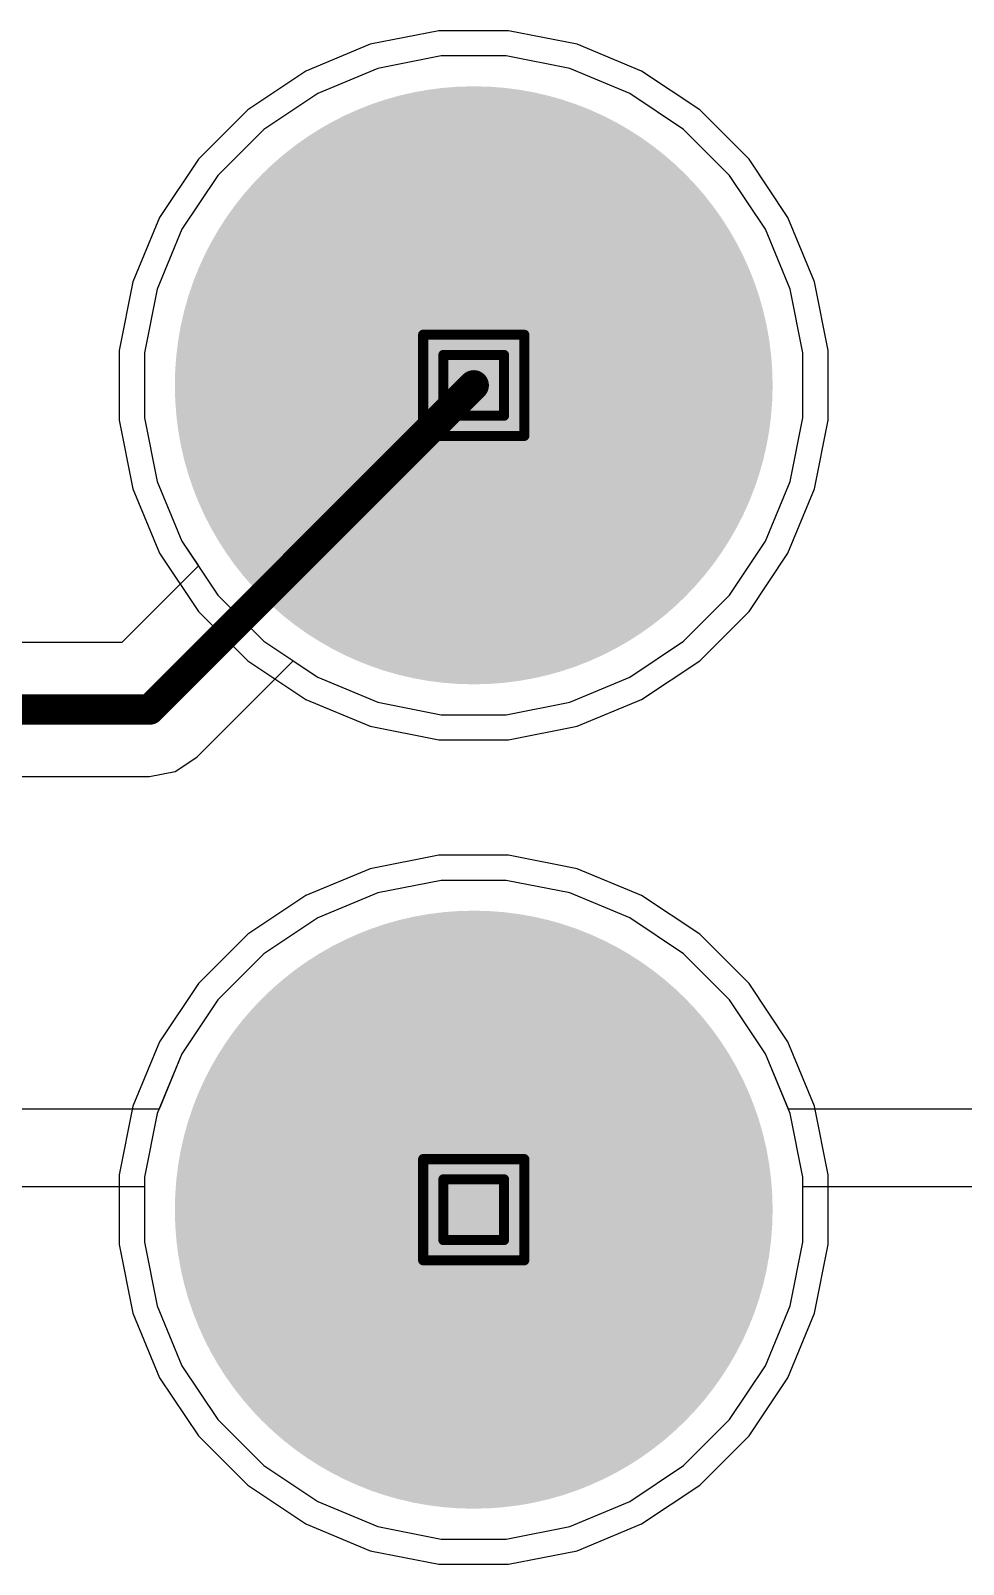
# Model space of a CAD drawing. Header units: inches. Extents: x 0 to 5379, y 0 to 5429.
# Drawn here: x 234.31 to 238.99, y 204.86 to 212.56 of the extents above; entities that cross this region are included whole.
import ezdxf

# ---------------------------------------------------------------- set-up
doc = ezdxf.new("R2010")
doc.units = ezdxf.units.IN
for name, color, linetype in [('Bottom Layer', 5, 'Continuous'), ('Bottom Solder', 6, 'Continuous'), ('Drill Drawing', 1, 'Continuous'), ('GND01', 16, 'Continuous'), ('GND02', 76, 'Continuous'), ('Multi-Layer', 9, 'Continuous'), ('Pad Holes', 156, 'Continuous'), ('PWR', 156, 'Continuous'), ('SIG 01', 90, 'Continuous'), ('Top Layer', 1, 'Continuous'), ('Top Solder', 216, 'Continuous')]:
    doc.layers.add(name, color=color, linetype=linetype)

# ---------------------------------------------------------------- blocks, each defined once
blk = doc.blocks.new('1_770182_0_805')
at = {"layer": 'Bottom Layer'}
h = blk.add_hatch(color=5, dxfattribs=at)
edge = h.paths.add_edge_path()
edge.add_arc((-6.365, 4.14), 1.4, 0, 360)
h = blk.add_hatch(color=5, dxfattribs=at)
edge = h.paths.add_edge_path()
edge.add_arc((-6.365, 0), 1.4, 0, 360)
at = {"layer": 'Bottom Solder'}
h = blk.add_hatch(color=6, dxfattribs=at)
edge = h.paths.add_edge_path()
edge.add_arc((-6.365, 4.14), 1.5016, 0, 360)
h = blk.add_hatch(color=6, dxfattribs=at)
edge = h.paths.add_edge_path()
edge.add_arc((-6.365, 0), 1.5016, 0, 360)
at = {"layer": 'GND01'}
h = blk.add_hatch(color=16, dxfattribs=at)
edge = h.paths.add_edge_path()
edge.add_arc((-6.365, 4.14), 1.4, 0, 360)
h = blk.add_hatch(color=16, dxfattribs=at)
edge = h.paths.add_edge_path()
edge.add_arc((-6.365, 0), 1.4, 0, 360)
at = {"layer": 'GND02'}
h = blk.add_hatch(color=76, dxfattribs=at)
edge = h.paths.add_edge_path()
edge.add_arc((-6.365, 4.14), 1.4, 0, 360)
h = blk.add_hatch(color=76, dxfattribs=at)
edge = h.paths.add_edge_path()
edge.add_arc((-6.365, 0), 1.4, 0, 360)
at = {"layer": 'Multi-Layer'}
h = blk.add_hatch(color=9, dxfattribs=at)
edge = h.paths.add_edge_path()
edge.add_arc((-6.365, 4.14), 1.4, 0, 360)
h = blk.add_hatch(color=9, dxfattribs=at)
edge = h.paths.add_edge_path()
edge.add_arc((-6.365, 0), 1.4, 0, 360)
at = {"layer": 'Pad Holes'}
h = blk.add_hatch(color=7, dxfattribs=at)
edge = h.paths.add_edge_path()
edge.add_arc((-6.365, 4.14), 0.7, 0, 360)
h = blk.add_hatch(color=7, dxfattribs=at)
edge = h.paths.add_edge_path()
edge.add_arc((-6.365, 0), 0.7, 0, 360)
at = {"layer": 'PWR'}
h = blk.add_hatch(color=156, dxfattribs=at)
edge = h.paths.add_edge_path()
edge.add_arc((-6.365, 4.14), 1.4, 0, 360)
h = blk.add_hatch(color=156, dxfattribs=at)
edge = h.paths.add_edge_path()
edge.add_arc((-6.365, 0), 1.4, 0, 360)
at = {"layer": 'SIG 01'}
h = blk.add_hatch(color=90, dxfattribs=at)
edge = h.paths.add_edge_path()
edge.add_arc((-6.365, 4.14), 1.4, 0, 360)
h = blk.add_hatch(color=90, dxfattribs=at)
edge = h.paths.add_edge_path()
edge.add_arc((-6.365, 0), 1.4, 0, 360)
at = {"layer": 'Top Layer'}
h = blk.add_hatch(color=1, dxfattribs=at)
edge = h.paths.add_edge_path()
edge.add_arc((-6.365, 4.14), 1.4, 0, 360)
h = blk.add_hatch(color=1, dxfattribs=at)
edge = h.paths.add_edge_path()
edge.add_arc((-6.365, 0), 1.4, 0, 360)
at = {"layer": 'Top Solder'}
h = blk.add_hatch(color=216, dxfattribs=at)
edge = h.paths.add_edge_path()
edge.add_arc((-6.365, 4.14), 1.5016, 0, 360)
h = blk.add_hatch(color=216, dxfattribs=at)
edge = h.paths.add_edge_path()
edge.add_arc((-6.365, 0), 1.5016, 0, 360)

msp = doc.modelspace()

# ---------------------------------------------------------------- linework, layer by layer
at = {"layer": 'Bottom Layer'}
for p, q in [((236.3702, 212.4328), (236.0506, 212.3693)), ((236.696, 212.4328), (236.3702, 212.4328)), ((237.0155, 212.3693), (236.696, 212.4328)), ((236.0506, 212.3693), (235.7496, 212.2446)), ((237.3165, 212.2446), (237.0155, 212.3693)), ((235.7496, 212.2446), (235.4787, 212.0636)), ((237.5874, 212.0636), (237.3165, 212.2446)), ((235.4787, 212.0636), (235.2483, 211.8332)), ((237.8178, 211.8332), (237.5874, 212.0636)), ((235.2483, 211.8332), (235.0673, 211.5623)), ((237.9988, 211.5623), (237.8178, 211.8332)), ((235.0673, 211.5623), (234.9426, 211.2613)), ((238.1235, 211.2613), (237.9988, 211.5623)), ((234.9426, 211.2613), (234.8791, 210.9417)), ((238.1871, 210.9417), (238.1235, 211.2613)), ((234.8791, 210.9417), (234.8791, 210.6159)), ((238.1871, 210.6159), (238.1871, 210.9417)), ((234.8791, 210.6159), (234.9426, 210.2964)), ((238.1235, 210.2964), (238.1871, 210.6159)), ((234.9426, 210.2964), (235.0673, 209.9954)), ((237.9988, 209.9954), (238.1235, 210.2964)), ((235.0673, 209.9954), (235.2483, 209.7245)), ((237.8178, 209.7245), (237.9988, 209.9954)), ((235.2483, 209.7245), (235.4787, 209.4941)), ((237.5874, 209.4941), (237.8178, 209.7245)), ((235.4787, 209.4941), (235.7496, 209.3131)), ((237.3165, 209.3131), (237.5874, 209.4941)), ((235.7496, 209.3131), (236.0506, 209.1884)), ((237.0155, 209.1884), (237.3165, 209.3131)), ((236.0506, 209.1884), (236.3702, 209.1248)), ((236.696, 209.1248), (237.0155, 209.1884)), ((236.3702, 209.1248), (236.696, 209.1248)), ((236.3702, 208.2928), (236.0506, 208.2293)), ((236.696, 208.2928), (236.3702, 208.2928)), ((237.0155, 208.2293), (236.696, 208.2928)), ((236.0506, 208.2293), (235.7496, 208.1046)), ((237.3165, 208.1046), (237.0155, 208.2293)), ((235.7496, 208.1046), (235.4787, 207.9236)), ((237.5874, 207.9236), (237.3165, 208.1046)), ((235.4787, 207.9236), (235.2483, 207.6932)), ((237.8178, 207.6932), (237.5874, 207.9236)), ((235.2483, 207.6932), (235.0673, 207.4223)), ((237.9988, 207.4223), (237.8178, 207.6932)), ((235.0673, 207.4223), (234.9426, 207.1213)), ((238.1235, 207.1213), (237.9988, 207.4223)), ((234.9426, 207.1213), (234.8791, 206.8017)), ((238.1871, 206.8017), (238.1235, 207.1213)), ((234.8791, 206.8017), (234.8791, 206.4759)), ((238.1871, 206.4759), (238.1871, 206.8017)), ((234.8791, 206.4759), (234.9426, 206.1564)), ((238.1235, 206.1564), (238.1871, 206.4759)), ((234.9426, 206.1564), (235.0673, 205.8554)), ((237.9988, 205.8554), (238.1235, 206.1564)), ((235.0673, 205.8554), (235.2483, 205.5845)), ((237.8178, 205.5845), (237.9988, 205.8554)), ((235.2483, 205.5845), (235.4787, 205.3541)), ((237.5874, 205.3541), (237.8178, 205.5845)), ((235.4787, 205.3541), (235.7496, 205.1731)), ((237.3165, 205.1731), (237.5874, 205.3541)), ((235.7496, 205.1731), (236.0506, 205.0484)), ((237.0155, 205.0484), (237.3165, 205.1731)), ((236.0506, 205.0484), (236.3702, 204.9848)), ((236.696, 204.9848), (237.0155, 205.0484)), ((236.3702, 204.9848), (236.696, 204.9848))]:
    msp.add_line(p, q, dxfattribs=at)
at = {"layer": 'Drill Drawing'}
for points in [[(236.2791, 211.0328, 0.0508, 0.0508, 0), (236.7871, 211.0328, 0.0508, 0.0508, 0)], [(236.2791, 210.5248, 0.0508, 0.0508, 0), (236.2791, 211.0328, 0.0508, 0.0508, 0)], [(236.7871, 210.5248, 0.0508, 0.0508, 0), (236.7871, 211.0328, 0.0508, 0.0508, 0)], [(236.3807, 210.9312, 0.0508, 0.0508, 0), (236.6855, 210.9312, 0.0508, 0.0508, 0)], [(236.3807, 210.6264, 0.0508, 0.0508, 0), (236.3807, 210.9312, 0.0508, 0.0508, 0)], [(236.6855, 210.6264, 0.0508, 0.0508, 0), (236.6855, 210.9312, 0.0508, 0.0508, 0)], [(236.3807, 210.6264, 0.0508, 0.0508, 0), (236.6855, 210.6264, 0.0508, 0.0508, 0)], [(236.2791, 210.5248, 0.0508, 0.0508, 0), (236.7871, 210.5248, 0.0508, 0.0508, 0)], [(236.2791, 206.8928, 0.0508, 0.0508, 0), (236.7871, 206.8928, 0.0508, 0.0508, 0)], [(236.2791, 206.3848, 0.0508, 0.0508, 0), (236.2791, 206.8928, 0.0508, 0.0508, 0)], [(236.7871, 206.3848, 0.0508, 0.0508, 0), (236.7871, 206.8928, 0.0508, 0.0508, 0)], [(236.3807, 206.7912, 0.0508, 0.0508, 0), (236.6855, 206.7912, 0.0508, 0.0508, 0)], [(236.3807, 206.4864, 0.0508, 0.0508, 0), (236.3807, 206.7912, 0.0508, 0.0508, 0)], [(236.6855, 206.4864, 0.0508, 0.0508, 0), (236.6855, 206.7912, 0.0508, 0.0508, 0)], [(236.3807, 206.4864, 0.0508, 0.0508, 0), (236.6855, 206.4864, 0.0508, 0.0508, 0)], [(236.2791, 206.3848, 0.0508, 0.0508, 0), (236.7871, 206.3848, 0.0508, 0.0508, 0)]]:
    msp.add_lwpolyline(points, format="xyseb", dxfattribs=at)
for points in [[(236.2664, 211.0328, 0.0254, 0.0254, 1), (236.2918, 211.0328, 0.0254, 0.0254, 1)], [(236.2664, 211.0328, 0.0254, 0.0254, 1), (236.2918, 211.0328, 0.0254, 0.0254, 1)], [(236.7744, 211.0328, 0.0254, 0.0254, 1), (236.7998, 211.0328, 0.0254, 0.0254, 1)], [(236.7744, 211.0328, 0.0254, 0.0254, 1), (236.7998, 211.0328, 0.0254, 0.0254, 1)], [(236.368, 210.9312, 0.0254, 0.0254, 1), (236.3934, 210.9312, 0.0254, 0.0254, 1)], [(236.368, 210.9312, 0.0254, 0.0254, 1), (236.3934, 210.9312, 0.0254, 0.0254, 1)], [(236.6728, 210.9312, 0.0254, 0.0254, 1), (236.6982, 210.9312, 0.0254, 0.0254, 1)], [(236.6728, 210.9312, 0.0254, 0.0254, 1), (236.6982, 210.9312, 0.0254, 0.0254, 1)], [(236.368, 210.6264, 0.0254, 0.0254, 1), (236.3934, 210.6264, 0.0254, 0.0254, 1)], [(236.368, 210.6264, 0.0254, 0.0254, 1), (236.3934, 210.6264, 0.0254, 0.0254, 1)], [(236.6728, 210.6264, 0.0254, 0.0254, 1), (236.6982, 210.6264, 0.0254, 0.0254, 1)], [(236.6728, 210.6264, 0.0254, 0.0254, 1), (236.6982, 210.6264, 0.0254, 0.0254, 1)], [(236.2664, 210.5248, 0.0254, 0.0254, 1), (236.2918, 210.5248, 0.0254, 0.0254, 1)], [(236.2664, 210.5248, 0.0254, 0.0254, 1), (236.2918, 210.5248, 0.0254, 0.0254, 1)], [(236.7744, 210.5248, 0.0254, 0.0254, 1), (236.7998, 210.5248, 0.0254, 0.0254, 1)], [(236.7744, 210.5248, 0.0254, 0.0254, 1), (236.7998, 210.5248, 0.0254, 0.0254, 1)], [(236.2664, 206.8928, 0.0254, 0.0254, 1), (236.2918, 206.8928, 0.0254, 0.0254, 1)], [(236.2664, 206.8928, 0.0254, 0.0254, 1), (236.2918, 206.8928, 0.0254, 0.0254, 1)], [(236.7744, 206.8928, 0.0254, 0.0254, 1), (236.7998, 206.8928, 0.0254, 0.0254, 1)], [(236.7744, 206.8928, 0.0254, 0.0254, 1), (236.7998, 206.8928, 0.0254, 0.0254, 1)], [(236.368, 206.7912, 0.0254, 0.0254, 1), (236.3934, 206.7912, 0.0254, 0.0254, 1)], [(236.368, 206.7912, 0.0254, 0.0254, 1), (236.3934, 206.7912, 0.0254, 0.0254, 1)], [(236.6728, 206.7912, 0.0254, 0.0254, 1), (236.6982, 206.7912, 0.0254, 0.0254, 1)], [(236.6728, 206.7912, 0.0254, 0.0254, 1), (236.6982, 206.7912, 0.0254, 0.0254, 1)], [(236.368, 206.4864, 0.0254, 0.0254, 1), (236.3934, 206.4864, 0.0254, 0.0254, 1)], [(236.368, 206.4864, 0.0254, 0.0254, 1), (236.3934, 206.4864, 0.0254, 0.0254, 1)], [(236.6728, 206.4864, 0.0254, 0.0254, 1), (236.6982, 206.4864, 0.0254, 0.0254, 1)], [(236.6728, 206.4864, 0.0254, 0.0254, 1), (236.6982, 206.4864, 0.0254, 0.0254, 1)], [(236.2664, 206.3848, 0.0254, 0.0254, 1), (236.2918, 206.3848, 0.0254, 0.0254, 1)], [(236.2664, 206.3848, 0.0254, 0.0254, 1), (236.2918, 206.3848, 0.0254, 0.0254, 1)], [(236.7744, 206.3848, 0.0254, 0.0254, 1), (236.7998, 206.3848, 0.0254, 0.0254, 1)], [(236.7744, 206.3848, 0.0254, 0.0254, 1), (236.7998, 206.3848, 0.0254, 0.0254, 1)]]:
    msp.add_lwpolyline(points, format="xyseb", close=True, dxfattribs=at)
at = {"layer": 'GND01'}
for p, q in [((236.3702, 212.4328), (236.0506, 212.3693)), ((236.696, 212.4328), (236.3702, 212.4328)), ((237.0155, 212.3693), (236.696, 212.4328)), ((236.0506, 212.3693), (235.7496, 212.2446)), ((237.3165, 212.2446), (237.0155, 212.3693)), ((235.7496, 212.2446), (235.4787, 212.0636)), ((237.5874, 212.0636), (237.3165, 212.2446)), ((235.4787, 212.0636), (235.2483, 211.8332)), ((237.8178, 211.8332), (237.5874, 212.0636)), ((235.2483, 211.8332), (235.0673, 211.5623)), ((237.9988, 211.5623), (237.8178, 211.8332)), ((235.0673, 211.5623), (234.9426, 211.2613)), ((238.1235, 211.2613), (237.9988, 211.5623)), ((234.9426, 211.2613), (234.8791, 210.9417)), ((238.1871, 210.9417), (238.1235, 211.2613)), ((234.8791, 210.9417), (234.8791, 210.6159)), ((238.1871, 210.6159), (238.1871, 210.9417)), ((234.8791, 210.6159), (234.9426, 210.2964)), ((238.1235, 210.2964), (238.1871, 210.6159)), ((234.9426, 210.2964), (235.0673, 209.9954)), ((237.9988, 209.9954), (238.1235, 210.2964)), ((235.0673, 209.9954), (235.2483, 209.7245)), ((237.8178, 209.7245), (237.9988, 209.9954)), ((235.2483, 209.7245), (235.4787, 209.4941)), ((237.5874, 209.4941), (237.8178, 209.7245)), ((235.4787, 209.4941), (235.7496, 209.3131)), ((237.3165, 209.3131), (237.5874, 209.4941)), ((235.7496, 209.3131), (236.0506, 209.1884)), ((237.0155, 209.1884), (237.3165, 209.3131)), ((236.0506, 209.1884), (236.3702, 209.1248)), ((236.696, 209.1248), (237.0155, 209.1884)), ((236.3702, 209.1248), (236.696, 209.1248)), ((236.3702, 208.2928), (236.0506, 208.2293)), ((236.696, 208.2928), (236.3702, 208.2928)), ((237.0155, 208.2293), (236.696, 208.2928)), ((236.0506, 208.2293), (235.7496, 208.1046)), ((237.3165, 208.1046), (237.0155, 208.2293)), ((235.7496, 208.1046), (235.4787, 207.9236)), ((237.5874, 207.9236), (237.3165, 208.1046)), ((235.4787, 207.9236), (235.2483, 207.6932)), ((237.8178, 207.6932), (237.5874, 207.9236)), ((235.2483, 207.6932), (235.0673, 207.4223)), ((237.9988, 207.4223), (237.8178, 207.6932)), ((235.0673, 207.4223), (234.9426, 207.1213)), ((238.1235, 207.1213), (237.9988, 207.4223)), ((234.9426, 207.1213), (234.8791, 206.8017)), ((238.1871, 206.8017), (238.1235, 207.1213)), ((234.8791, 206.8017), (234.8791, 206.4759)), ((238.1871, 206.4759), (238.1871, 206.8017)), ((234.8791, 206.4759), (234.9426, 206.1564)), ((238.1235, 206.1564), (238.1871, 206.4759)), ((234.9426, 206.1564), (235.0673, 205.8554)), ((237.9988, 205.8554), (238.1235, 206.1564)), ((235.0673, 205.8554), (235.2483, 205.5845)), ((237.8178, 205.5845), (237.9988, 205.8554)), ((235.2483, 205.5845), (235.4787, 205.3541)), ((237.5874, 205.3541), (237.8178, 205.5845)), ((235.4787, 205.3541), (235.7496, 205.1731)), ((237.3165, 205.1731), (237.5874, 205.3541)), ((235.7496, 205.1731), (236.0506, 205.0484)), ((237.0155, 205.0484), (237.3165, 205.1731)), ((236.0506, 205.0484), (236.3702, 204.9848)), ((236.696, 204.9848), (237.0155, 205.0484)), ((236.3702, 204.9848), (236.696, 204.9848))]:
    msp.add_line(p, q, dxfattribs=at)
at = {"layer": 'GND02'}
for p, q in [((236.3702, 212.4328), (236.0506, 212.3693)), ((236.696, 212.4328), (236.3702, 212.4328)), ((237.0155, 212.3693), (236.696, 212.4328)), ((236.0506, 212.3693), (235.7496, 212.2446)), ((237.3165, 212.2446), (237.0155, 212.3693)), ((235.7496, 212.2446), (235.4787, 212.0636)), ((237.5874, 212.0636), (237.3165, 212.2446)), ((235.4787, 212.0636), (235.2483, 211.8332)), ((237.8178, 211.8332), (237.5874, 212.0636)), ((235.2483, 211.8332), (235.0673, 211.5623)), ((237.9988, 211.5623), (237.8178, 211.8332)), ((235.0673, 211.5623), (234.9426, 211.2613)), ((238.1235, 211.2613), (237.9988, 211.5623)), ((234.9426, 211.2613), (234.8791, 210.9417)), ((238.1871, 210.9417), (238.1235, 211.2613)), ((234.8791, 210.9417), (234.8791, 210.6159)), ((238.1871, 210.6159), (238.1871, 210.9417)), ((234.8791, 210.6159), (234.9426, 210.2964)), ((238.1235, 210.2964), (238.1871, 210.6159)), ((234.9426, 210.2964), (235.0673, 209.9954)), ((237.9988, 209.9954), (238.1235, 210.2964)), ((235.0673, 209.9954), (235.2483, 209.7245)), ((237.8178, 209.7245), (237.9988, 209.9954)), ((235.2483, 209.7245), (235.4787, 209.4941)), ((237.5874, 209.4941), (237.8178, 209.7245)), ((235.4787, 209.4941), (235.7496, 209.3131)), ((237.3165, 209.3131), (237.5874, 209.4941)), ((235.7496, 209.3131), (236.0506, 209.1884)), ((237.0155, 209.1884), (237.3165, 209.3131)), ((236.0506, 209.1884), (236.3702, 209.1248)), ((236.696, 209.1248), (237.0155, 209.1884)), ((236.3702, 209.1248), (236.696, 209.1248)), ((236.3702, 208.2928), (236.0506, 208.2293)), ((236.696, 208.2928), (236.3702, 208.2928)), ((237.0155, 208.2293), (236.696, 208.2928)), ((236.0506, 208.2293), (235.7496, 208.1046)), ((237.3165, 208.1046), (237.0155, 208.2293)), ((235.7496, 208.1046), (235.4787, 207.9236)), ((237.5874, 207.9236), (237.3165, 208.1046)), ((235.4787, 207.9236), (235.2483, 207.6932)), ((237.8178, 207.6932), (237.5874, 207.9236)), ((235.2483, 207.6932), (235.0673, 207.4223)), ((237.9988, 207.4223), (237.8178, 207.6932)), ((235.0673, 207.4223), (234.9426, 207.1213)), ((238.1235, 207.1213), (237.9988, 207.4223)), ((234.9426, 207.1213), (234.8791, 206.8017)), ((238.1871, 206.8017), (238.1235, 207.1213)), ((234.8791, 206.8017), (234.8791, 206.4759)), ((238.1871, 206.4759), (238.1871, 206.8017)), ((234.8791, 206.4759), (234.9426, 206.1564)), ((238.1235, 206.1564), (238.1871, 206.4759)), ((234.9426, 206.1564), (235.0673, 205.8554)), ((237.9988, 205.8554), (238.1235, 206.1564)), ((235.0673, 205.8554), (235.2483, 205.5845)), ((237.8178, 205.5845), (237.9988, 205.8554)), ((235.2483, 205.5845), (235.4787, 205.3541)), ((237.5874, 205.3541), (237.8178, 205.5845)), ((235.4787, 205.3541), (235.7496, 205.1731)), ((237.3165, 205.1731), (237.5874, 205.3541)), ((235.7496, 205.1731), (236.0506, 205.0484)), ((237.0155, 205.0484), (237.3165, 205.1731)), ((236.0506, 205.0484), (236.3702, 204.9848)), ((236.696, 204.9848), (237.0155, 205.0484)), ((236.3702, 204.9848), (236.696, 204.9848))]:
    msp.add_line(p, q, dxfattribs=at)
at = {"layer": 'PWR'}
for p, q in [((236.3702, 212.4328), (236.0506, 212.3693)), ((236.696, 212.4328), (236.3702, 212.4328)), ((237.0155, 212.3693), (236.696, 212.4328)), ((236.0506, 212.3693), (235.7496, 212.2446)), ((237.3165, 212.2446), (237.0155, 212.3693)), ((235.7496, 212.2446), (235.4787, 212.0636)), ((237.5874, 212.0636), (237.3165, 212.2446)), ((235.4787, 212.0636), (235.2483, 211.8332)), ((237.8178, 211.8332), (237.5874, 212.0636)), ((235.2483, 211.8332), (235.0673, 211.5623)), ((237.9988, 211.5623), (237.8178, 211.8332)), ((235.0673, 211.5623), (234.9426, 211.2613)), ((238.1235, 211.2613), (237.9988, 211.5623)), ((234.9426, 211.2613), (234.8791, 210.9417)), ((238.1871, 210.9417), (238.1235, 211.2613)), ((234.8791, 210.9417), (234.8791, 210.6159)), ((238.1871, 210.6159), (238.1871, 210.9417)), ((234.8791, 210.6159), (234.9426, 210.2964)), ((238.1235, 210.2964), (238.1871, 210.6159)), ((234.9426, 210.2964), (235.0673, 209.9954)), ((237.9988, 209.9954), (238.1235, 210.2964)), ((235.0673, 209.9954), (235.2483, 209.7245)), ((237.8178, 209.7245), (237.9988, 209.9954)), ((235.2483, 209.7245), (235.4787, 209.4941)), ((237.5874, 209.4941), (237.8178, 209.7245)), ((235.4787, 209.4941), (235.7496, 209.3131)), ((237.3165, 209.3131), (237.5874, 209.4941)), ((235.7496, 209.3131), (236.0506, 209.1884)), ((237.0155, 209.1884), (237.3165, 209.3131)), ((236.0506, 209.1884), (236.3702, 209.1248)), ((236.696, 209.1248), (237.0155, 209.1884)), ((236.3702, 209.1248), (236.696, 209.1248)), ((236.3702, 208.2928), (236.0506, 208.2293)), ((236.696, 208.2928), (236.3702, 208.2928)), ((237.0155, 208.2293), (236.696, 208.2928)), ((236.0506, 208.2293), (235.7496, 208.1046)), ((237.3165, 208.1046), (237.0155, 208.2293)), ((235.7496, 208.1046), (235.4787, 207.9236)), ((237.5874, 207.9236), (237.3165, 208.1046)), ((235.4787, 207.9236), (235.2483, 207.6932)), ((237.8178, 207.6932), (237.5874, 207.9236)), ((235.2483, 207.6932), (235.0673, 207.4223)), ((237.9988, 207.4223), (237.8178, 207.6932)), ((235.0673, 207.4223), (234.952, 207.144)), ((238.1141, 207.144), (237.9988, 207.4223)), ((234.952, 207.144), (233.9741, 207.144)), ((254.7517, 207.144), (238.1141, 207.144)), ((234.0471, 206.7555), (234.8791, 206.7555)), ((234.8791, 206.7555), (234.8791, 206.4759)), ((238.1871, 206.4759), (238.1871, 206.7555)), ((238.1871, 206.7555), (254.7517, 206.7555)), ((234.8791, 206.4759), (234.9426, 206.1564)), ((238.1235, 206.1564), (238.1871, 206.4759)), ((234.9426, 206.1564), (235.0673, 205.8554)), ((237.9988, 205.8554), (238.1235, 206.1564)), ((235.0673, 205.8554), (235.2483, 205.5845)), ((237.8178, 205.5845), (237.9988, 205.8554)), ((235.2483, 205.5845), (235.4787, 205.3541)), ((237.5874, 205.3541), (237.8178, 205.5845)), ((235.4787, 205.3541), (235.7496, 205.1731)), ((237.3165, 205.1731), (237.5874, 205.3541)), ((235.7496, 205.1731), (236.0506, 205.0484)), ((237.0155, 205.0484), (237.3165, 205.1731)), ((236.0506, 205.0484), (236.3702, 204.9848)), ((236.696, 204.9848), (237.0155, 205.0484)), ((236.3702, 204.9848), (236.696, 204.9848))]:
    msp.add_line(p, q, dxfattribs=at)
at = {"layer": 'SIG 01'}
for p, q in [((236.3577, 212.5598), (236.0136, 212.4914)), ((236.7085, 212.5598), (236.3577, 212.5598)), ((237.0526, 212.4914), (236.7085, 212.5598)), ((236.0136, 212.4914), (235.6895, 212.3571)), ((237.3767, 212.3571), (237.0526, 212.4914)), ((235.6895, 212.3571), (235.3978, 212.1622)), ((237.6684, 212.1622), (237.3767, 212.3571)), ((235.3978, 212.1622), (235.1497, 211.9141)), ((237.9165, 211.9141), (237.6684, 212.1622)), ((235.1497, 211.9141), (234.9548, 211.6224)), ((238.1114, 211.6224), (237.9165, 211.9141)), ((234.9548, 211.6224), (234.8205, 211.2983)), ((238.2456, 211.2983), (238.1114, 211.6224)), ((234.8205, 211.2983), (234.7521, 210.9542)), ((238.3141, 210.9542), (238.2456, 211.2983)), ((234.7521, 210.9542), (234.7521, 210.6034)), ((238.3141, 210.6034), (238.3141, 210.9542)), ((234.7521, 210.6034), (234.8205, 210.2593)), ((238.2456, 210.2593), (238.3141, 210.6034)), ((234.8205, 210.2593), (234.9548, 209.9352)), ((238.1114, 209.9352), (238.2456, 210.2593)), ((234.9548, 209.9352), (235.1497, 209.6435)), ((237.9165, 209.6435), (238.1114, 209.9352)), ((235.1497, 209.6435), (235.3978, 209.3954)), ((237.6684, 209.3954), (237.9165, 209.6435)), ((235.3978, 209.3954), (235.6895, 209.2005)), ((237.3767, 209.2005), (237.6684, 209.3954)), ((235.6895, 209.2005), (236.0136, 209.0663)), ((237.0526, 209.0663), (237.3767, 209.2005)), ((236.0136, 209.0663), (236.3577, 208.9978)), ((236.7085, 208.9978), (237.0526, 209.0663)), ((236.3577, 208.9978), (236.7085, 208.9978)), ((236.3577, 208.4198), (236.0136, 208.3514)), ((236.7085, 208.4198), (236.3577, 208.4198)), ((237.0526, 208.3514), (236.7085, 208.4198)), ((236.0136, 208.3514), (235.6895, 208.2171)), ((237.3767, 208.2171), (237.0526, 208.3514)), ((235.6895, 208.2171), (235.3978, 208.0222)), ((237.6684, 208.0222), (237.3767, 208.2171)), ((235.3978, 208.0222), (235.1497, 207.7741)), ((237.9165, 207.7741), (237.6684, 208.0222)), ((235.1497, 207.7741), (234.9548, 207.4824)), ((238.1114, 207.4824), (237.9165, 207.7741)), ((234.9548, 207.4824), (234.8205, 207.1583)), ((238.2456, 207.1583), (238.1114, 207.4824)), ((234.8205, 207.1583), (234.7521, 206.8142)), ((238.3141, 206.8142), (238.2456, 207.1583)), ((234.7521, 206.8142), (234.7521, 206.4634)), ((238.3141, 206.4634), (238.3141, 206.8142)), ((234.7521, 206.4634), (234.8205, 206.1193)), ((238.2456, 206.1193), (238.3141, 206.4634)), ((234.8205, 206.1193), (234.9548, 205.7952)), ((238.1114, 205.7952), (238.2456, 206.1193)), ((234.9548, 205.7952), (235.1497, 205.5035)), ((237.9165, 205.5035), (238.1114, 205.7952)), ((235.1497, 205.5035), (235.3978, 205.2554)), ((237.6684, 205.2554), (237.9165, 205.5035)), ((235.3978, 205.2554), (235.6895, 205.0605)), ((237.3767, 205.0605), (237.6684, 205.2554)), ((235.6895, 205.0605), (236.0136, 204.9263)), ((237.0526, 204.9263), (237.3767, 205.0605)), ((236.0136, 204.9263), (236.3577, 204.8578)), ((236.7085, 204.8578), (237.0526, 204.9263)), ((236.3577, 204.8578), (236.7085, 204.8578))]:
    msp.add_line(p, q, dxfattribs=at)
at = {"layer": 'Top Layer'}
for p, q in [((236.3702, 212.4328), (236.0506, 212.3693)), ((236.696, 212.4328), (236.3702, 212.4328)), ((237.0155, 212.3693), (236.696, 212.4328)), ((236.0506, 212.3693), (235.7496, 212.2446)), ((237.3165, 212.2446), (237.0155, 212.3693)), ((235.7496, 212.2446), (235.4787, 212.0636)), ((237.5874, 212.0636), (237.3165, 212.2446)), ((235.4787, 212.0636), (235.2483, 211.8332)), ((237.8178, 211.8332), (237.5874, 212.0636)), ((235.2483, 211.8332), (235.0673, 211.5623)), ((237.9988, 211.5623), (237.8178, 211.8332)), ((235.0673, 211.5623), (234.9426, 211.2613)), ((238.1235, 211.2613), (237.9988, 211.5623)), ((234.9426, 211.2613), (234.8791, 210.9417)), ((238.1871, 210.9417), (238.1235, 211.2613)), ((234.8791, 210.9417), (234.8791, 210.6159)), ((238.1871, 210.6159), (238.1871, 210.9417)), ((234.8791, 210.6159), (234.9426, 210.2964)), ((238.1235, 210.2964), (238.1871, 210.6159)), ((234.9426, 210.2964), (235.0673, 209.9954)), ((237.9988, 209.9954), (238.1235, 210.2964)), ((235.0673, 209.9954), (235.1499, 209.8718)), ((237.8178, 209.7245), (237.9988, 209.9954)), ((235.1499, 209.8718), (234.765, 209.4869)), ((237.5874, 209.4941), (237.8178, 209.7245)), ((234.765, 209.4869), (232.4466, 209.4869)), ((237.3165, 209.3131), (237.5874, 209.4941)), ((235.1425, 208.9122), (235.626, 209.3956)), ((235.626, 209.3956), (235.7496, 209.3131)), ((235.7496, 209.3131), (236.0506, 209.1884)), ((237.0155, 209.1884), (237.3165, 209.3131)), ((236.0506, 209.1884), (236.3702, 209.1248)), ((236.696, 209.1248), (237.0155, 209.1884)), ((236.3702, 209.1248), (236.696, 209.1248)), ((235.0333, 208.8392), (235.1425, 208.9122)), ((232.586, 208.8136), (234.9045, 208.8136)), ((234.9045, 208.8136), (235.0333, 208.8392)), ((236.3702, 208.2928), (236.0506, 208.2293)), ((236.696, 208.2928), (236.3702, 208.2928)), ((237.0155, 208.2293), (236.696, 208.2928)), ((236.0506, 208.2293), (235.7496, 208.1046)), ((237.3165, 208.1046), (237.0155, 208.2293)), ((235.7496, 208.1046), (235.4787, 207.9236)), ((237.5874, 207.9236), (237.3165, 208.1046)), ((235.4787, 207.9236), (235.2483, 207.6932)), ((237.8178, 207.6932), (237.5874, 207.9236)), ((235.2483, 207.6932), (235.0673, 207.4223)), ((237.9988, 207.4223), (237.8178, 207.6932)), ((235.0673, 207.4223), (234.9426, 207.1213)), ((238.1235, 207.1213), (237.9988, 207.4223)), ((234.9426, 207.1213), (234.8791, 206.8017)), ((238.1871, 206.8017), (238.1235, 207.1213)), ((234.8791, 206.8017), (234.8791, 206.4759)), ((238.1871, 206.4759), (238.1871, 206.8017)), ((234.8791, 206.4759), (234.9426, 206.1564)), ((238.1235, 206.1564), (238.1871, 206.4759)), ((234.9426, 206.1564), (235.0673, 205.8554)), ((237.9988, 205.8554), (238.1235, 206.1564)), ((235.0673, 205.8554), (235.2483, 205.5845)), ((237.8178, 205.5845), (237.9988, 205.8554)), ((235.2483, 205.5845), (235.4787, 205.3541)), ((237.5874, 205.3541), (237.8178, 205.5845)), ((235.4787, 205.3541), (235.7496, 205.1731)), ((237.3165, 205.1731), (237.5874, 205.3541)), ((235.7496, 205.1731), (236.0506, 205.0484)), ((237.0155, 205.0484), (237.3165, 205.1731)), ((236.0506, 205.0484), (236.3702, 204.9848)), ((236.696, 204.9848), (237.0155, 205.0484)), ((236.3702, 204.9848), (236.696, 204.9848))]:
    msp.add_line(p, q, dxfattribs=at)
for points in [[(234.9045, 209.1502, 0.1524, 0.1524, 0), (236.5331, 210.7788, 0.1524, 0.1524, 0)], [(232.4466, 209.1502, 0.1524, 0.1524, 0), (234.9045, 209.1502, 0.1524, 0.1524, 0)]]:
    msp.add_lwpolyline(points, format="xyseb", dxfattribs=at)
for points in [[(236.495, 210.7788, 0.0762, 0.0762, 1), (236.5712, 210.7788, 0.0762, 0.0762, 1)], [(234.8664, 209.1502, 0.0762, 0.0762, 1), (234.9426, 209.1502, 0.0762, 0.0762, 1)], [(234.8664, 209.1502, 0.0762, 0.0762, 1), (234.9426, 209.1502, 0.0762, 0.0762, 1)]]:
    msp.add_lwpolyline(points, format="xyseb", close=True, dxfattribs=at)

# ---------------------------------------------------------------- block references
at = {"rotation": 180}
msp.add_blockref('1_770182_0_805', (230.1681, 210.7788), dxfattribs=at)

doc.saveas('drawing.dxf')
